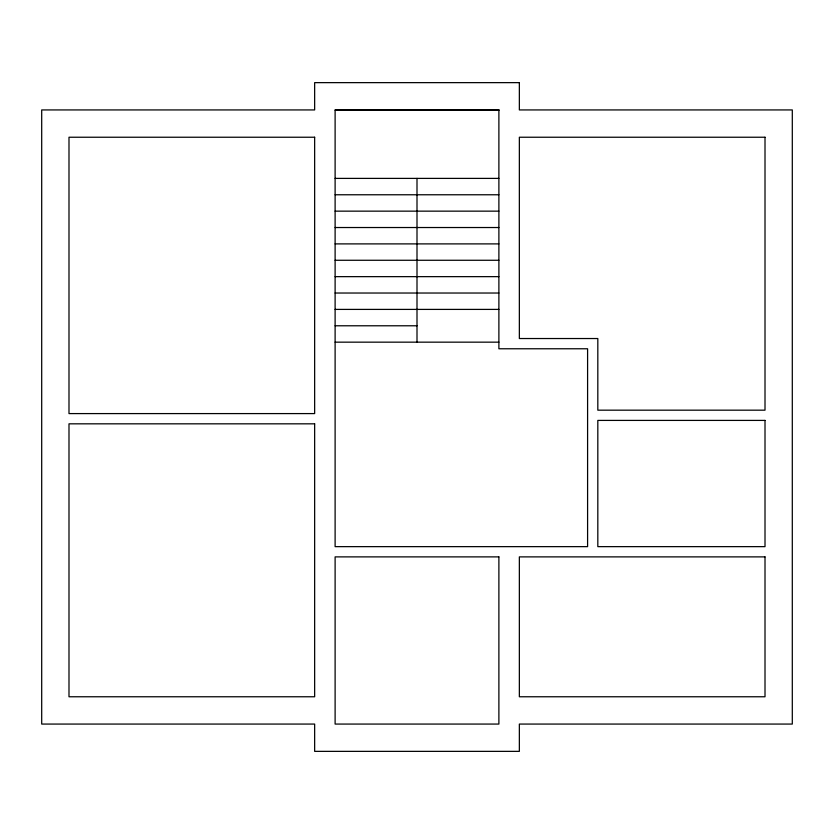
<?xml version="1.0" encoding="UTF-8"?>
<svg xmlns="http://www.w3.org/2000/svg" width="834" height="834" viewBox="0 0 834 834"><rect width="100%" height="100%" fill="white"/><g stroke="black" fill="none" stroke-linecap="round" stroke-linejoin="round"><path stroke-width="1.25" d="M335.112 110.151L498.888 110.151M335.112 178.393L498.888 178.393M335.112 194.77L498.888 194.77M335.112 211.148L498.888 211.148M335.112 227.526L498.888 227.526M335.112 243.893L498.888 243.893M335.112 260.271L498.888 260.271M335.112 276.648L498.888 276.648M335.112 293.026L498.888 293.026M335.112 309.404L498.888 309.404M335.112 325.781L417 325.781M335.112 342.159L498.888 342.159M417 178.393L417 342.159M519.353 82.639L314.647 82.639L314.647 109.932L41.7 109.932L41.7 724.068L314.647 724.068L314.647 751.361L519.353 751.361L519.353 724.068L792.3 724.068L792.3 109.932L519.353 109.932L519.353 82.639M498.888 109.932L335.112 109.932L335.112 546.645L587.595 546.645L587.595 348.768L498.888 348.768L498.888 109.932M314.647 137.235L68.993 137.235L68.993 413.591L314.647 413.591L314.647 137.235M765.007 137.235L519.353 137.235L519.353 338.531L597.822 338.531L597.822 410.172L765.007 410.172L765.007 137.235M765.007 420.409L597.822 420.409L597.822 546.645L765.007 546.645L765.007 420.409M314.647 423.828L68.993 423.828L68.993 696.765L314.647 696.765L314.647 423.828M498.888 556.883L335.112 556.883L335.112 724.068L498.888 724.068L498.888 556.883M765.007 556.883L519.353 556.883L519.353 696.765L765.007 696.765L765.007 556.883"/></g></svg>
